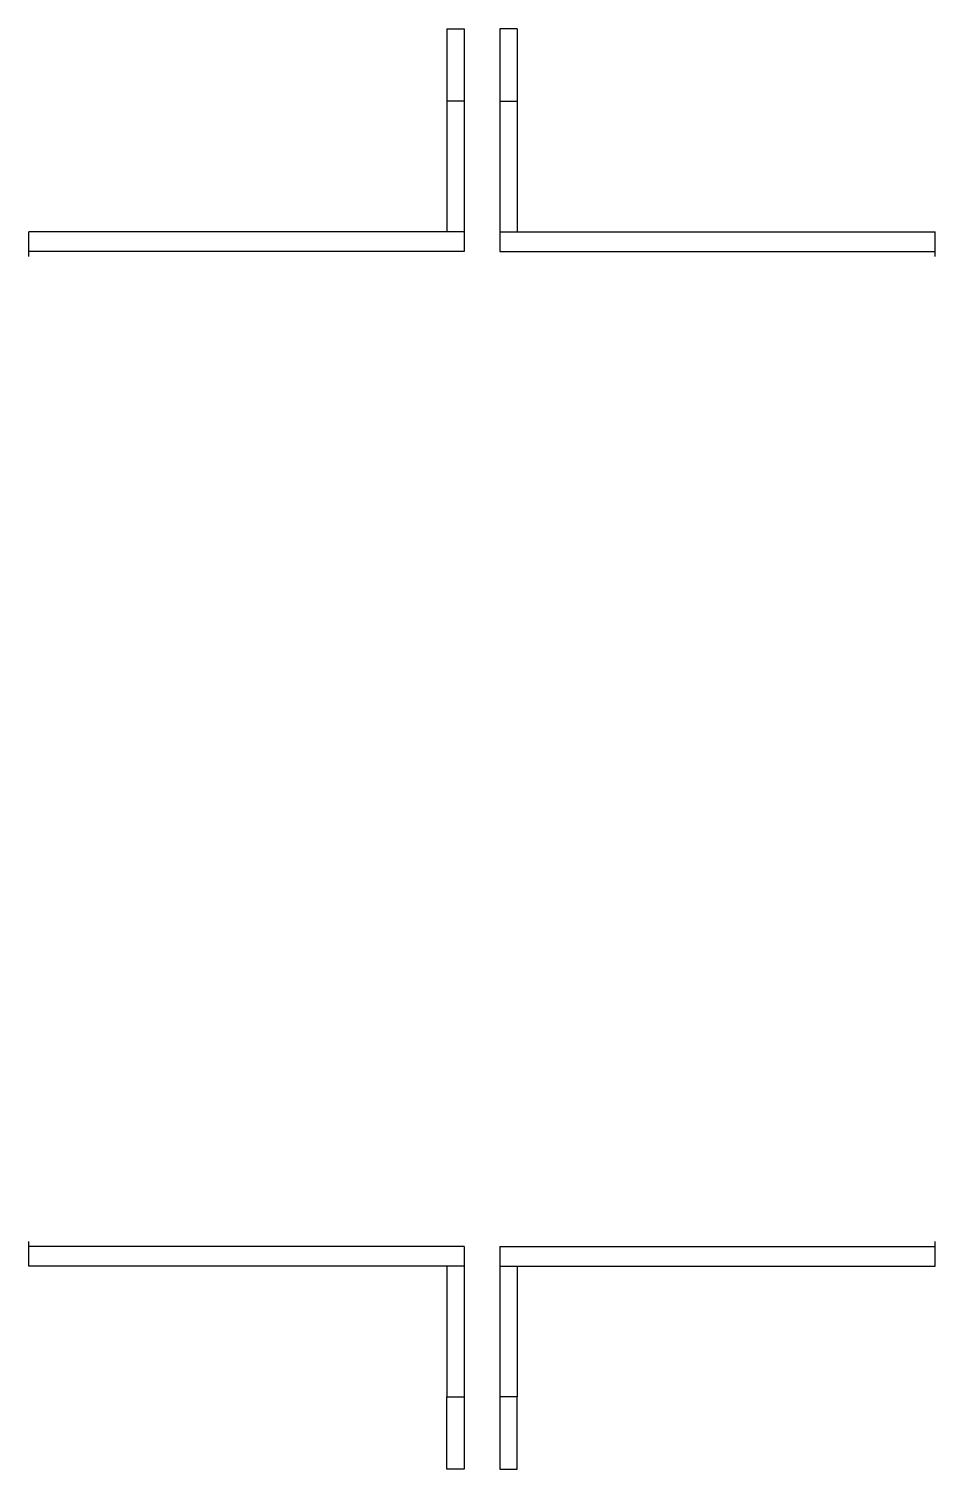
# Model space of a CAD drawing. Header units: inches. Extents: x 185 to 315, y 0 to 83.
# Drawn here: x 257.681 to 260.805, y 18.114 to 23.081 of the extents above; entities that cross this region are included whole.
import ezdxf

# ---------------------------------------------------------------- set-up
doc = ezdxf.new("R2010")
doc.units = ezdxf.units.IN
doc.header["$LTSCALE"] = 0.5
doc.header["$MEASUREMENT"] = 0
doc.layers.get('0').update_dxf_attribs({"color": 255, "linetype": 'CONTINUOUS'})
doc.layers.add('Joiner', color=11, linetype='CONTINUOUS', plot=False)

# ---------------------------------------------------------------- blocks, each defined once
blk = doc.blocks.new('*U78')
at = {"layer": 'Joiner', "linetype": 'ByBlock', "lineweight": 25, "transparency": 16777216}
for p, q in [((-0.1217, 2.4835), (-0.0619, 2.4835)), ((-0.1217, 2.4835), (-0.1217, 1.7835)), ((-0.0619, 2.4835), (-0.0619, 1.7157)), ((0.1216, 2.4835), (0.0618, 2.4835)), ((0.0618, 2.4835), (0.0618, 1.7157)), ((0.1216, 2.4835), (0.1216, 1.7835)), ((-0.0619, 2.2335), (-0.1217, 2.2335)), ((0.0618, 2.2335), (0.1216, 2.2335)), ((-0.0619, 1.7835), (-1.5619, 1.7835)), ((-1.5619, 1.6987), (-1.5619, 1.7835)), ((0.0618, 1.7835), (1.5618, 1.7835)), ((1.5618, 1.6987), (1.5618, 1.7835)), ((-0.0619, 1.7157), (-1.5619, 1.7157)), ((0.0618, 1.7157), (1.5618, 1.7157)), ((-1.5619, -1.7835), (-1.5619, -1.6987)), ((-0.0619, -1.7157), (-1.5619, -1.7157)), ((-0.0619, -1.7157), (-0.0619, -2.2335)), ((0.0618, -1.7157), (1.5618, -1.7157)), ((0.0618, -1.7157), (0.0618, -2.2335)), ((1.5618, -1.7835), (1.5618, -1.6987)), ((-0.0619, -1.7835), (-1.5619, -1.7835)), ((-0.1217, -1.7835), (-0.1217, -2.2335)), ((0.0618, -1.7835), (1.5618, -1.7835)), ((0.1216, -1.7835), (0.1216, -2.2335)), ((-0.1217, -2.2335), (-0.0619, -2.2335)), ((-0.1217, -2.4835), (-0.1217, -2.2335)), ((-0.0619, -2.2335), (-0.0619, -2.4835)), ((0.1216, -2.2335), (0.0618, -2.2335)), ((0.0618, -2.2335), (0.0618, -2.4835)), ((0.1216, -2.4835), (0.1216, -2.2335)), ((-0.0619, -2.4835), (-0.1217, -2.4835)), ((0.0618, -2.4835), (0.1216, -2.4835))]:
    blk.add_line(p, q, dxfattribs=at)

msp = doc.modelspace()

# ---------------------------------------------------------------- block references
at = {"transparency": 16777216}
msp.add_blockref('*U78', (259.24274, 20.59774), dxfattribs=at)

doc.saveas('drawing.dxf')
